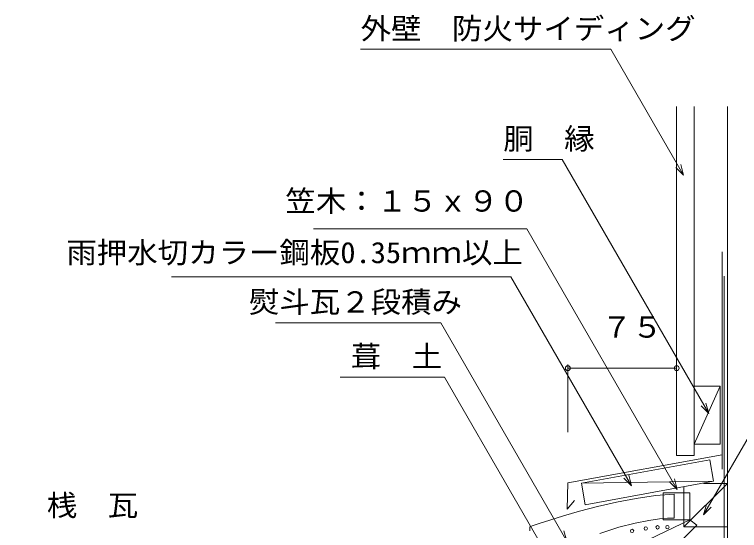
# Model space of a CAD drawing. Units: millimetres, scale not verified. Extents: x -648 to 737, y -385 to 392.
# Drawn here: x -96.1 to 403.9, y 35.7 to 391.6 of the extents above; entities that cross this region are included whole.
import ezdxf
from ezdxf.enums import TextEntityAlignment as Align

# ---------------------------------------------------------------- set-up
doc = ezdxf.new("R2010")
doc.units = ezdxf.units.MM
doc.header["$LTSCALE"] = 10
doc.linetypes.add('DASHED3', pattern=[4, 3, -1])
for name, color, linetype, lineweight in [('0-0_LAYER001', 4, 'Continuous', 18), ('0-1_LAYER003', 7, 'Continuous', 18), ('0-2_LAYER004', 2, 'Continuous', 18), ('0-3_LAYER005', 2, 'Continuous', 18), ('0-4_LAYER006', 2, 'Continuous', 18), ('0-5_LAYER007', 3, 'Continuous', 18)]:
    doc.layers.add(name, color=color, linetype=linetype, lineweight=lineweight)
doc.styles.add('ＭＳ ゴシック', font='')
doc.styles.get('ＭＳ ゴシック').set_extended_font_data('MS Gothic')

msp = doc.modelspace()

# ---------------------------------------------------------------- linework, layer by layer
at = {"layer": '0-0_LAYER001', "color": 2}
for p, q in [((285.53, 150.22), (285.53, 103.53)), ((360.53, 150.22), (360.53, 132.72)), ((285.53, 147.72), (360.53, 147.72)), ((395.53, 68.2), (379.09, 68.2))]:
    msp.add_line(p, q, dxfattribs=at)
at = {"layer": '0-0_LAYER001'}
msp.add_line((358.82, 60.81), (345.85, 59.76), dxfattribs=at)
at = {"layer": '0-0_LAYER001', "color": 2}
for points in [[(365.27, 280.77), (315.11, 367.64), (142.61, 367.64)], [(382.68, 116.37), (281.47, 291.67), (240.97, 291.67)], [(363.33, 288.02), (365.27, 280.77), (359.96, 286.07)], [(360.87, 64.02), (257.13, 243.71), (110.13, 243.71)], [(329.41, 66.53), (246.22, 210.63), (12.22, 210.63)], [(284.77, 28.24), (197.8, 178.87), (83.8, 178.87)], [(296.52, -24.96), (200.38, 141.56), (128.59, 141.56)], [(380.74, 123.62), (382.68, 116.37), (377.38, 121.68)], [(327.47, 73.77), (329.41, 66.53), (324.11, 71.83)], [(358.93, 71.26), (360.87, 64.02), (355.57, 69.32)], [(351.15, 61.57), (351.15, 43), (369.6, 43)], [(351.15, 61.57), (369.6, 61.57), (369.6, 43)], [(341.41, 29.59), (369.6, 43), (374.52, 39.33)], [(341.41, 29.59), (341.41, 10.69), (347.17, 11.86), (374.52, 39.33)]]:
    msp.add_lwpolyline(points, dxfattribs=at)
at = {"layer": '0-0_LAYER001'}
for points in [[(358.82, 60.81), (358.82, 60.34), (358.82, 59.08), (358.82, 57.21), (358.82, 54.95), (358.82, 52.49), (358.82, 50.03), (358.82, 47.76), (358.82, 45.9), (358.82, 44.64), (358.82, 44.17), (357.67, 44.19), (354.29, 44.1), (348.79, 43.65), (341.27, 42.63), (331.83, 40.79), (320.56, 37.9), (307.58, 33.73)], [(259.33, 35.48), (259.33, 37.54), (259.33, 38.3), (261, 38.89), (265.7, 40.48), (272.99, 42.85), (282.42, 45.75), (293.54, 48.94), (305.9, 52.18), (319.06, 55.23), (332.56, 57.84), (345.96, 59.78)]]:
    msp.add_lwpolyline(points, dxfattribs=at)
at = {"layer": '0-0_LAYER001', "color": 2}
for centre in [(285.53, 147.72), (360.53, 147.72)]:
    msp.add_circle(centre, 1.7, dxfattribs=at)
at = {"layer": '0-1_LAYER003'}
for p, q in [((142.61, 367.64), (315.11, 367.64)), ((395.53, -320.67), (395.53, 328.02)), ((281.47, 291.67), (240.97, 291.67)), ((365.27, 280.77), (359.96, 286.07)), ((257.13, 243.71), (110.13, 243.71)), ((360.87, 64.02), (257.13, 243.71)), ((391.94, 227.98), (391.94, 87.98)), ((246.22, 210.63), (12.22, 210.63)), ((329.41, 66.53), (246.22, 210.63)), ((197.8, 178.87), (83.8, 178.87)), ((285.53, 150.22), (285.53, 117.06)), ((285.53, 147.72), (360.53, 147.72)), ((200.38, 141.56), (135.88, 141.56)), ((372.53, 95.27), (390.53, 135.27)), ((382.68, 116.37), (377.38, 121.68)), ((391.94, 87.98), (391.94, 77.98)), ((294.8, 68.24), (386.03, 69.71)), ((365.53, 38.2), (395.53, 68.2)), ((395.53, 68.2), (379.09, 68.2)), ((379.09, 46.44), (384.39, 51.74))]:
    msp.add_line(p, q, dxfattribs=at)
at = {"layer": '0-1_LAYER003', "color": 2}
msp.add_line((284.98, 50.41), (290.05, 56.5), dxfattribs=at)
at = {"layer": '0-1_LAYER003'}
for points in [[(315.11, 367.64), (365.27, 280.77), (363.33, 288.02)], [(360.53, 328.02), (360.53, 87.46), (372.53, 87.46), (372.53, 328.02)], [(281.47, 291.67), (382.68, 116.37), (380.74, 123.62)], [(393.2, 211.19), (393.2, -86.31), (-633.39, -86.31)], [(197.8, 178.87), (284.77, 28.24), (282.83, 35.49)], [(291.22, -19.66), (296.52, -24.96), (200.38, 141.56)], [(372.53, 135.27), (390.53, 135.27), (390.53, 95.27), (372.53, 95.27)], [(417.39, 112.77), (379.09, 46.44), (381.03, 53.69)], [(391.94, 87.98), (285.53, 68.49), (284.98, 50.41), (290.05, 56.5)], [(327.47, 73.77), (329.41, 66.53), (324.11, 71.83)], [(358.93, 71.26), (360.87, 64.02), (355.57, 69.32)], [(365.53, 65.69), (365.53, 38.2), (395.53, 38.2)]]:
    msp.add_lwpolyline(points, dxfattribs=at)
for points in [[(294.8, 68.24), (297.51, 53.49), (386.03, 69.71), (383.33, 84.46)], [(351.15, 61.57), (369.6, 61.57), (369.6, 43), (351.15, 43)], [(347.17, 11.86), (341.41, 10.69), (341.41, 29.59), (369.6, 43), (374.52, 39.33)]]:
    msp.add_lwpolyline(points, close=True, dxfattribs=at)
at = {"layer": '0-2_LAYER004'}
for p, q in [((360.53, 87.46), (360.53, 328.02)), ((372.53, 87.46), (372.53, 328.02)), ((395.53, 250.14), (395.53, -166.58)), ((391.94, 77.98), (391.94, 227.98)), ((390.53, 135.27), (372.53, 95.27)), ((285.53, 68.49), (391.94, 87.98)), ((360.53, 87.46), (372.53, 87.46)), ((285.53, 68.49), (284.98, 50.41)), ((294.8, 68.24), (386.03, 69.71))]:
    msp.add_line(p, q, dxfattribs=at)
at = {"layer": '0-2_LAYER004', "color": 3}
msp.add_line((395.53, 250.14), (395.53, 328.02), dxfattribs=at)
at = {"layer": '0-2_LAYER004', "linetype": 'DASHED3'}
msp.add_line((393.2, -86.31), (393.2, 211.19), dxfattribs=at)
at = {"layer": '0-2_LAYER004'}
for points in [[(372.53, 95.27), (372.53, 135.27), (390.53, 135.27), (390.53, 95.27)], [(297.51, 53.49), (294.8, 68.24), (383.33, 84.46), (386.03, 69.71)]]:
    msp.add_lwpolyline(points, close=True, dxfattribs=at)
at = {"layer": '0-3_LAYER005'}
for centre in [(329.76, 35.39), (339.19, 37.07), (347.4, 37.89), (354.15, 37.99)]:
    msp.add_circle(centre, 1.16, dxfattribs=at)
at = {"layer": '0-4_LAYER006'}
for points in [[(379.09, 46.44), (417.39, 112.77), (498.39, 112.77)], [(365.53, 65.69), (365.53, 38.2), (395.53, 38.2), (395.53, 68.2), (365.53, 38.2)], [(384.39, 51.74), (379.09, 46.44), (381.03, 53.69)]]:
    msp.add_lwpolyline(points, dxfattribs=at)
at = {"layer": '0-5_LAYER007'}
msp.add_line((395.53, 328.02), (395.53, -183.31), dxfattribs=at)

# ---------------------------------------------------------------- texts
at = {"layer": '0-0_LAYER001', "color": 7, "style": 'ＭＳ ゴシック', "width": 1.05}
for s, p in [('外壁\u3000防火サイディング', (142.61, 370.14)), ('胴\u3000縁', (240.97, 294.17)), ('笠木：１５ｘ９０', (90.71, 251.22)), ('雨押水切カラー鋼板0.35ｍｍ以上', (-60.36, 215.68)), ('熨斗瓦２段積み', (65.53, 181.61)), ('７５', (308.78, 164.29)), ('葺\u3000土\u3000', (135.88, 144.06)), ('桟\u3000瓦', (-73.78, 41.32))]:
    msp.add_text(s, height=14.66, dxfattribs=at).set_placement(p, align=Align.BOTTOM_LEFT)

doc.saveas('drawing.dxf')
